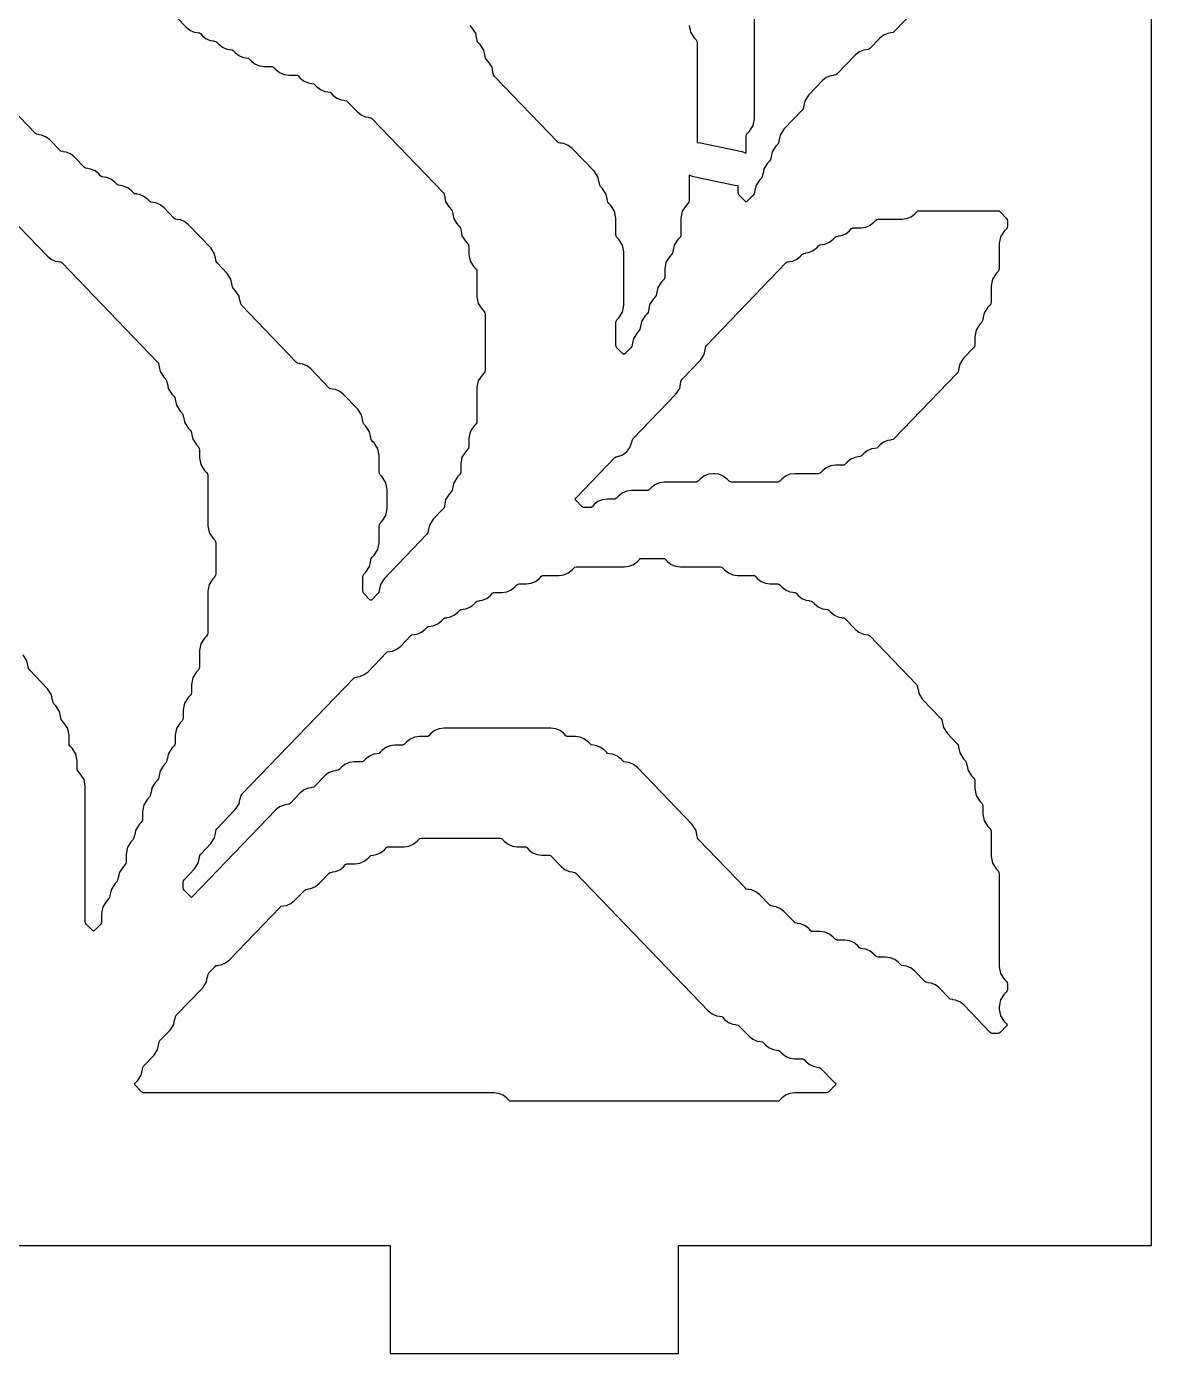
# Model space of a CAD drawing. Header units: millimetres. Extents: x 10 to 410, y 18 to 283.
# Drawn here: x 180.04 to 211.27, y 21 to 57.82 of the extents above; entities that cross this region are included whole.
import ezdxf

# ---------------------------------------------------------------- set-up
doc = ezdxf.new("R2010")
doc.units = ezdxf.units.MM
doc.layers.add('CUT', color=1, linetype='Continuous')

msp = doc.modelspace()

# ---------------------------------------------------------------- linework, layer by layer
at = {"layer": 'CUT'}
for points in [[(190.134, 147), (190.134, 144), (169.134, 144), (169.134, 147), (161.134, 147), (161.134, 144), (148, 144), (148, 24), (161.134, 24), (161.134, 21), (169.134, 21), (169.134, 24), (190.134, 24), (190.134, 21), (198.134, 21), (198.134, 24), (211.2679, 24), (211.2679, 144), (198.134, 144), (198.134, 147)], [(198.0678, 47.6195), (198.1714, 47.7793), (198.1958, 47.9053), (198.1985, 47.9048), (198.2163, 47.9965), (198.241, 48.0346), (198.7474, 48.5607), (198.8509, 48.7205), (198.8753, 48.8465), (198.878, 48.846), (198.8958, 48.9377), (198.9205, 48.9758), (201.129, 51.2699), (201.1541, 51.2898), (201.2191, 51.2986), (201.2187, 51.3012), (201.2985, 51.312), (201.4215, 51.3643), (201.5263, 51.4474), (201.582, 51.5052), (201.6071, 51.5251), (201.6721, 51.5339), (201.6717, 51.5365), (201.7515, 51.5473), (201.8745, 51.5996), (201.9793, 51.6826), (202.035, 51.7405), (202.0601, 51.7604), (202.1251, 51.7692), (202.1247, 51.7718), (202.2045, 51.7826), (202.3275, 51.8349), (202.4323, 51.9179), (202.488, 51.9758), (202.5131, 51.9957), (202.5781, 52.0045), (202.5778, 52.0071), (202.6576, 52.0179), (202.7806, 52.0702), (202.8853, 52.1532), (202.941, 52.2111), (202.9661, 52.231), (202.9979, 52.2353), (203.2046, 52.2353), (203.3371, 52.2532), (203.4601, 52.3055), (203.5648, 52.3885), (203.6205, 52.4464), (203.6456, 52.4663), (203.6774, 52.4706), (204.3372, 52.4706), (204.4696, 52.4885), (204.5926, 52.5408), (204.6974, 52.6238), (204.7531, 52.6817), (204.7782, 52.7016), (204.8099, 52.7059), (207.0079, 52.7059), (207.0396, 52.7016), (207.0647, 52.6817), (207.2346, 52.5052), (207.2593, 52.4671), (207.2679, 52.4225), (207.2679, 52.2833), (207.2593, 52.2388), (207.2346, 52.2007), (207.1812, 52.1452), (207.0777, 51.9854), (207.0414, 51.7984), (207.0414, 51.1069), (207.0328, 51.0623), (207.0081, 51.0242), (206.9547, 50.9687), (206.8512, 50.8089), (206.8149, 50.622), (206.8149, 50.1657), (206.8063, 50.1211), (206.7816, 50.083), (206.7282, 50.0276), (206.6247, 49.8677), (206.6002, 49.7418), (206.5976, 49.7423), (206.5798, 49.6505), (206.5551, 49.6124), (206.5017, 49.557), (206.3982, 49.3971), (206.3619, 49.2102), (206.3619, 48.9892), (206.3533, 48.9447), (206.3286, 48.9066), (206.0487, 48.6158), (205.9452, 48.456), (205.9207, 48.33), (205.9181, 48.3305), (205.9003, 48.2388), (205.8756, 48.2007), (204.1201, 46.3771), (204.095, 46.3572), (204.03, 46.3485), (204.0304, 46.3458), (203.9506, 46.3351), (203.8276, 46.2827), (203.7228, 46.1997), (203.6671, 46.1418), (203.642, 46.1219), (203.577, 46.1132), (203.5773, 46.1105), (203.4975, 46.0998), (203.3745, 46.0475), (203.2698, 45.9644), (203.2141, 45.9065), (203.189, 45.8866), (203.124, 45.8779), (203.1243, 45.8752), (203.0445, 45.8645), (202.9215, 45.8122), (202.8168, 45.7291), (202.7611, 45.6712), (202.736, 45.6513), (202.7042, 45.6471), (202.4975, 45.6471), (202.365, 45.6292), (202.242, 45.5769), (202.1373, 45.4938), (202.0815, 45.4359), (202.0564, 45.416), (202.0247, 45.4118), (201.3649, 45.4118), (201.2325, 45.3939), (201.1095, 45.3416), (201.0047, 45.2585), (200.949, 45.2007), (200.9239, 45.1808), (200.8922, 45.1765), (199.6002, 45.1765), (199.5685, 45.1808), (199.5434, 45.2007), (199.4877, 45.2585), (199.3829, 45.3416), (199.2599, 45.3939), (199.1275, 45.4118), (199.0999, 45.4118), (198.9674, 45.3939), (198.8444, 45.3416), (198.7396, 45.2585), (198.6839, 45.2007), (198.6588, 45.1808), (198.6271, 45.1765), (197.7408, 45.1765), (197.6083, 45.1586), (197.4853, 45.1063), (197.3806, 45.0232), (197.3249, 44.9654), (197.2998, 44.9455), (197.268, 44.9412), (196.8348, 44.9412), (196.7023, 44.9233), (196.5793, 44.871), (196.4746, 44.7879), (196.4188, 44.7301), (196.3937, 44.7102), (196.362, 44.7059), (196.1553, 44.7059), (196.0228, 44.688), (195.8998, 44.6357), (195.795, 44.5526), (195.7393, 44.4948), (195.7142, 44.4749), (195.6825, 44.4706), (195.5231, 44.4706), (195.4914, 44.4749), (195.4663, 44.4948), (195.2897, 44.6782), (195.2702, 44.7059), (195.2897, 44.7335), (196.3723, 45.8582), (196.3974, 45.8781), (196.42, 45.8811), (196.5686, 45.9254), (196.6964, 46.0131), (196.7913, 46.1357), (196.844, 46.2814), (196.8572, 46.3495), (196.8819, 46.3876)], [(184.8345, 34.7283), (184.8523, 34.82), (184.877, 34.8581), (185.1569, 35.1489), (185.2604, 35.3087), (185.2849, 35.4347), (185.2875, 35.4342), (185.3053, 35.5259), (185.33, 35.564), (185.8364, 36.0901), (185.9399, 36.2499), (185.9644, 36.3759), (185.967, 36.3754), (185.9848, 36.4671), (186.0095, 36.5052), (189.124, 39.7405), (189.1491, 39.7604), (189.2141, 39.7692), (189.2138, 39.7718), (189.2936, 39.7826), (189.4166, 39.8349), (189.5213, 39.9179), (190.0301, 40.4464), (190.0552, 40.4663), (190.1202, 40.4751), (190.1198, 40.4777), (190.1996, 40.4885), (190.3226, 40.5408), (190.4274, 40.6238), (190.7096, 40.917), (190.7347, 40.9369), (190.7997, 40.9457), (190.7993, 40.9483), (190.8791, 40.959), (191.0021, 41.0114), (191.1069, 41.0944), (191.1626, 41.1523), (191.1877, 41.1722), (191.2527, 41.181), (191.2524, 41.1836), (191.3322, 41.1943), (191.4552, 41.2467), (191.5599, 41.3297), (191.6156, 41.3876), (191.6407, 41.4075), (191.7057, 41.4163), (191.7054, 41.4189), (191.7852, 41.4296), (191.9082, 41.482), (192.0129, 41.565), (192.0686, 41.6229), (192.0937, 41.6428), (192.1587, 41.6515), (192.1584, 41.6542), (192.2382, 41.6649), (192.3612, 41.7173), (192.4659, 41.8003), (192.5216, 41.8582), (192.5468, 41.8781), (192.6118, 41.8868), (192.6114, 41.8895), (192.6912, 41.9002), (192.8142, 41.9525), (192.919, 42.0356), (192.9747, 42.0935), (192.9998, 42.1134), (193.0315, 42.1176), (193.2383, 42.1176), (193.3707, 42.1355), (193.4937, 42.1878), (193.5985, 42.2709), (193.6542, 42.3288), (193.6793, 42.3487), (193.711, 42.3529), (193.9178, 42.3529), (194.0503, 42.3708), (194.1733, 42.4231), (194.278, 42.5062), (194.3337, 42.5641), (194.3588, 42.584), (194.3906, 42.5882), (194.8238, 42.5882), (194.9563, 42.6061), (195.0793, 42.6584), (195.184, 42.7415), (195.2397, 42.7993), (195.2648, 42.8192), (195.2966, 42.8235), (196.6359, 42.8235), (196.7684, 42.8414), (196.8914, 42.8937), (196.9961, 42.9768), (197.0518, 43.0346), (197.0769, 43.0545), (197.1087, 43.0588), (197.721, 43.0588), (197.7528, 43.0545), (197.7779, 43.0346), (197.8336, 42.9768), (197.9384, 42.8937), (198.0614, 42.8414), (198.1938, 42.8235), (199.3066, 42.8235), (199.3383, 42.8192), (199.3634, 42.7993), (199.4192, 42.7415), (199.5239, 42.6584), (199.6469, 42.6061), (199.7794, 42.5882), (200.2126, 42.5882), (200.2444, 42.584), (200.2695, 42.5641), (200.3252, 42.5062), (200.4299, 42.4231), (200.5529, 42.3708), (200.6854, 42.3529), (200.8922, 42.3529), (200.9239, 42.3487), (200.949, 42.3288), (201.0047, 42.2709), (201.1095, 42.1878), (201.2325, 42.1355), (201.3123, 42.1248), (201.3119, 42.1221), (201.3769, 42.1134), (201.402, 42.0935), (201.4577, 42.0356), (201.5625, 41.9525), (201.6855, 41.9002), (201.7653, 41.8895), (201.7649, 41.8868), (201.8299, 41.8781), (201.855, 41.8582), (201.9108, 41.8003), (202.0155, 41.7173), (202.1385, 41.6649), (202.2183, 41.6542), (202.2179, 41.6515), (202.283, 41.6428), (202.3081, 41.6229), (202.3638, 41.565), (202.4685, 41.482), (202.5915, 41.4296), (202.6713, 41.4189), (202.671, 41.4163), (202.736, 41.4075), (202.7611, 41.3876), (203.0433, 41.0944), (203.148, 41.0114), (203.271, 40.959), (203.3508, 40.9483), (203.3505, 40.9457), (203.4155, 40.9369), (203.4406, 40.917), (204.743, 39.564), (204.7677, 39.5259), (204.7855, 39.4342), (204.7882, 39.4347), (204.8126, 39.3087), (204.9161, 39.1489), (205.4226, 38.6228), (205.4472, 38.5848), (205.465, 38.493), (205.4677, 38.4935), (205.4921, 38.3676), (205.5957, 38.2077), (205.8756, 37.917), (205.9003, 37.8789), (205.9181, 37.7871), (205.9207, 37.7877), (205.9452, 37.6617), (206.0487, 37.5019), (206.1021, 37.4464), (206.1268, 37.4083), (206.1446, 37.3166), (206.1472, 37.3171), (206.1717, 37.1911), (206.2752, 37.0313), (206.3286, 36.9758), (206.3533, 36.9377), (206.3619, 36.8931), (206.3619, 36.6721), (206.3982, 36.4852), (206.5017, 36.3254), (206.5551, 36.2699), (206.5798, 36.2318), (206.5884, 36.1872), (206.5884, 35.9663), (206.6247, 35.7793), (206.7282, 35.6195), (206.7816, 35.564), (206.8063, 35.5259), (206.8149, 35.4814), (206.8149, 34.7898), (206.8512, 34.6029), (206.9547, 34.443), (207.0081, 34.3876), (207.0328, 34.3495), (207.0414, 34.3049), (207.0414, 31.731), (207.0777, 31.544), (207.1812, 31.3842), (207.2346, 31.3287), (207.2593, 31.2906), (207.2679, 31.2461), (207.2679, 31.1069), (207.2593, 31.0623), (207.2346, 31.0242), (207.1812, 30.9687), (207.0777, 30.8089), (207.0414, 30.622), (207.0414, 30.5545), (207.0777, 30.3676), (207.1812, 30.2077), (207.2413, 30.1453), (207.2608, 30.1176), (207.2413, 30.09), (207.0647, 29.9065), (207.0396, 29.8866), (207.0079, 29.8824), (206.8485, 29.8824), (206.8168, 29.8866), (206.7917, 29.9065), (206.0564, 30.6703), (205.9517, 30.7533), (205.8287, 30.8057), (205.7489, 30.8164), (205.7492, 30.819), (205.6842, 30.8278), (205.6591, 30.8477), (205.3769, 31.1409), (205.2721, 31.2239), (205.1491, 31.2763), (205.0694, 31.287), (205.0697, 31.2896), (205.0047, 31.2984), (204.9796, 31.3183), (204.6974, 31.6115), (204.5926, 31.6945), (204.4696, 31.7468), (204.3898, 31.7576), (204.3902, 31.7602), (204.3252, 31.769), (204.3001, 31.7889), (204.2444, 31.8468), (204.1396, 31.9298), (204.0166, 31.9821), (203.8841, 32), (203.6774, 32), (203.6456, 32.0043), (203.6205, 32.0242), (203.5648, 32.0821), (203.4601, 32.1651), (203.3371, 32.2174), (203.2573, 32.2282), (203.2576, 32.2308), (203.1926, 32.2396), (203.1675, 32.2595), (203.1118, 32.3174), (203.0071, 32.4004), (202.8841, 32.4527), (202.7516, 32.4706), (202.5448, 32.4706), (202.5131, 32.4749), (202.488, 32.4948), (202.4323, 32.5526), (202.3275, 32.6357), (202.2045, 32.688), (202.0721, 32.7059), (201.8653, 32.7059), (201.8336, 32.7102), (201.8085, 32.7301), (201.7528, 32.7879), (201.648, 32.871), (201.525, 32.9233), (201.4452, 32.9341), (201.4456, 32.9367), (201.3806, 32.9455), (201.3555, 32.9654), (201.0732, 33.2585), (200.9685, 33.3416), (200.8455, 33.3939), (200.7657, 33.4047), (200.7661, 33.4073), (200.701, 33.416), (200.6759, 33.4359), (200.3937, 33.7291), (200.289, 33.8122), (200.166, 33.8645), (200.0862, 33.8752), (200.0865, 33.8779), (200.0215, 33.8866), (199.9964, 33.9065), (198.694, 35.2595), (198.6693, 35.2976), (198.6515, 35.3893), (198.6488, 35.3888), (198.6244, 35.5148), (198.5209, 35.6746), (196.9961, 37.2585), (196.8914, 37.3416), (196.7684, 37.3939), (196.6886, 37.4047), (196.6889, 37.4073), (196.6239, 37.416), (196.5988, 37.4359), (196.5431, 37.4938), (196.4383, 37.5769), (196.3153, 37.6292), (196.2355, 37.64), (196.2359, 37.6426), (196.1709, 37.6513), (196.1458, 37.6712), (196.0901, 37.7291), (195.9853, 37.8122), (195.8623, 37.8645), (195.7825, 37.8752), (195.7829, 37.8779), (195.7179, 37.8866), (195.6928, 37.9065), (195.637, 37.9644), (195.5323, 38.0475), (195.4093, 38.0998), (195.2768, 38.1176), (195.0701, 38.1176), (195.0383, 38.1219), (195.0132, 38.1418), (194.9575, 38.1997), (194.8528, 38.2827), (194.7298, 38.3351), (194.5973, 38.3529), (191.6251, 38.3529), (191.4926, 38.3351), (191.3696, 38.2827), (191.2649, 38.1997), (191.2092, 38.1418), (191.1841, 38.1219), (191.1523, 38.1176), (190.9456, 38.1176), (190.8131, 38.0998), (190.6901, 38.0475), (190.5854, 37.9644), (190.5296, 37.9065), (190.5045, 37.8866), (190.4728, 37.8824), (190.266, 37.8824), (190.1336, 37.8645), (190.0106, 37.8122), (189.9058, 37.7291), (189.8501, 37.6712), (189.825, 37.6513), (189.76, 37.6426), (189.7604, 37.64), (189.6806, 37.6292), (189.5576, 37.5769), (189.4528, 37.4938), (189.3971, 37.4359), (189.372, 37.416), (189.3403, 37.4118), (189.1335, 37.4118), (189.001, 37.3939), (188.878, 37.3416), (188.7733, 37.2585), (188.7176, 37.2007), (188.6925, 37.1808), (188.6275, 37.172), (188.6278, 37.1694), (188.548, 37.1586), (188.425, 37.1063), (188.3203, 37.0232), (188.0381, 36.7301), (188.0129, 36.7102), (187.9479, 36.7014), (187.9483, 36.6988), (187.8685, 36.688), (187.7455, 36.6357), (187.6407, 36.5526), (187.3585, 36.2595), (187.3334, 36.2396), (187.2684, 36.2308), (187.2688, 36.2282), (187.189, 36.2174), (187.066, 36.1651), (186.9612, 36.0821), (184.6451, 33.6761), (184.6172, 33.6551), (184.5892, 33.6761), (184.424, 33.8477), (184.3993, 33.8858), (184.3906, 33.9304), (184.3906, 34.0696), (184.3993, 34.1142), (184.424, 34.1523), (184.7039, 34.443), (184.8074, 34.6029), (184.8318, 34.7288)], [(183.702, 29.5518), (183.7198, 29.6436), (183.7444, 29.6817), (184.0243, 29.9724), (184.1279, 30.1323), (184.1523, 30.2582), (184.155, 30.2577), (184.1728, 30.3495), (184.1975, 30.3876), (184.9304, 31.1489), (185.0339, 31.3087), (185.0583, 31.4347), (185.061, 31.4342), (185.0788, 31.5259), (185.1035, 31.564), (185.2734, 31.7405), (185.2985, 31.7604), (185.3635, 31.7692), (185.3632, 31.7718), (185.443, 31.7826), (185.566, 31.8349), (185.6707, 31.9179), (187.0855, 33.3876), (187.1106, 33.4075), (187.1756, 33.4163), (187.1752, 33.4189), (187.255, 33.4296), (187.378, 33.482), (187.4828, 33.565), (187.765, 33.8582), (187.7901, 33.8781), (187.8551, 33.8868), (187.8547, 33.8895), (187.9345, 33.9002), (188.0575, 33.9525), (188.1623, 34.0356), (188.4445, 34.3288), (188.4696, 34.3487), (188.5346, 34.3574), (188.5343, 34.36), (188.6141, 34.3708), (188.7371, 34.4231), (188.8418, 34.5062), (188.8975, 34.5641), (188.9226, 34.584), (188.9544, 34.5882), (189.1611, 34.5882), (189.2936, 34.6061), (189.4166, 34.6584), (189.5213, 34.7415), (189.577, 34.7993), (189.6021, 34.8192), (189.6672, 34.828), (189.6668, 34.8306), (189.7466, 34.8414), (189.8696, 34.8937), (189.9743, 34.9768), (190.0301, 35.0346), (190.0552, 35.0545), (190.0869, 35.0588), (190.5202, 35.0588), (190.6526, 35.0767), (190.7756, 35.129), (190.8804, 35.2121), (190.9361, 35.2699), (190.9612, 35.2898), (190.9929, 35.2941), (193.1909, 35.2941), (193.2226, 35.2898), (193.2477, 35.2699), (193.3034, 35.2121), (193.4082, 35.129), (193.5312, 35.0767), (193.6637, 35.0588), (193.8704, 35.0588), (193.9022, 35.0545), (193.9273, 35.0346), (193.983, 34.9768), (194.0877, 34.8937), (194.2107, 34.8414), (194.3432, 34.8235), (194.5499, 34.8235), (194.5817, 34.8192), (194.6068, 34.7993), (194.889, 34.5062), (194.9937, 34.4231), (195.1167, 34.3708), (195.1965, 34.36), (195.1962, 34.3574), (195.2612, 34.3487), (195.2863, 34.3288), (198.9661, 30.5062), (199.0709, 30.4231), (199.1939, 30.3708), (199.2737, 30.36), (199.2733, 30.3574), (199.3383, 30.3487), (199.3634, 30.3288), (199.4192, 30.2709), (199.5239, 30.1878), (199.6469, 30.1355), (199.7267, 30.1248), (199.7264, 30.1221), (199.7914, 30.1134), (199.8165, 30.0935), (200.0987, 29.8003), (200.2034, 29.7173), (200.3264, 29.6649), (200.4062, 29.6542), (200.4059, 29.6515), (200.4709, 29.6428), (200.496, 29.6229), (200.5517, 29.565), (200.6564, 29.482), (200.7794, 29.4296), (200.8592, 29.4189), (200.8589, 29.4163), (200.9239, 29.4075), (200.949, 29.3876), (201.0047, 29.3297), (201.1095, 29.2467), (201.2325, 29.1943), (201.3649, 29.1765), (201.5717, 29.1765), (201.6034, 29.1722), (201.6285, 29.1523), (201.6842, 29.0944), (201.789, 29.0114), (201.912, 28.959), (201.9918, 28.9483), (201.9914, 28.9457), (202.0564, 28.9369), (202.0815, 28.917), (202.4847, 28.4982), (202.5041, 28.4706), (202.4847, 28.4429), (202.3081, 28.2595), (202.283, 28.2396), (202.2512, 28.2353), (201.3649, 28.2353), (201.2325, 28.2174), (201.1095, 28.1651), (201.0047, 28.0821), (200.949, 28.0242), (200.9239, 28.0043), (200.8922, 28), (193.4845, 28), (193.4528, 28.0043), (193.4277, 28.0242), (193.372, 28.0821), (193.2672, 28.1651), (193.1442, 28.2174), (193.0118, 28.2353), (183.2917, 28.2353), (183.2599, 28.2396), (183.2348, 28.2595), (183.0582, 28.4429), (183.0388, 28.4706), (183.0582, 28.4982), (183.1183, 28.5607), (183.2218, 28.7205), (183.2463, 28.8465), (183.249, 28.846), (183.2667, 28.9377), (183.2914, 28.9758), (183.5713, 29.2666), (183.6749, 29.4264), (183.6993, 29.5524)]]:
    msp.add_lwpolyline(points, close=True, dxfattribs=at)
for points in [[(205.8756, 59.4948), (204.1201, 57.6712), (204.095, 57.6513), (204.03, 57.6426), (204.0304, 57.64), (203.9506, 57.6292), (203.8276, 57.5769), (203.7228, 57.4938), (203.4406, 57.2007), (203.4155, 57.1808), (203.3505, 57.172), (203.3508, 57.1694), (203.271, 57.1586), (203.148, 57.1063), (203.0433, 57.0232), (202.5346, 56.4948), (202.5095, 56.4749), (202.4444, 56.4661), (202.4448, 56.4635), (202.365, 56.4527), (202.242, 56.4004), (202.1373, 56.3174), (201.745, 55.9099), (201.6415, 55.7501), (201.6171, 55.6241), (201.6144, 55.6246), (201.5966, 55.5329), (201.5719, 55.4948), (201.0655, 54.9687), (200.962, 54.8089), (200.9375, 54.6829), (200.9349, 54.6834), (200.9171, 54.5917), (200.8924, 54.5536), (200.839, 54.4981), (200.7355, 54.3383), (200.711, 54.2123), (200.7084, 54.2129), (200.6906, 54.1211), (200.6659, 54.083), (200.6125, 54.0276), (200.509, 53.8677), (200.4845, 53.7418), (200.4819, 53.7423), (200.4641, 53.6505), (200.4394, 53.6124), (200.386, 53.557), (200.2825, 53.3971), (200.258, 53.2712), (200.2554, 53.2717), (200.2376, 53.18), (200.2129, 53.1419), (200.0476, 52.9702), (200.0197, 52.9492), (199.9917, 52.9702), (199.8265, 53.1419), (199.8018, 53.18), (199.7932, 53.2245), (199.7932, 53.4023), (199.7029, 53.4092), (198.5531, 53.6514), (198.4364, 53.6925), (198.4341, 53.6808), (198.4341, 52.9892), (198.4255, 52.9447), (198.4008, 52.9066), (198.3474, 52.8511), (198.2439, 52.6913), (198.2076, 52.5043), (198.2076, 52.048), (198.199, 52.0035), (198.1743, 51.9654), (198.1209, 51.9099), (198.0174, 51.7501), (197.9929, 51.6241), (197.9903, 51.6246), (197.9725, 51.5329), (197.9478, 51.4948), (197.8944, 51.4393), (197.7909, 51.2795), (197.7546, 51.0926), (197.7546, 50.8716), (197.746, 50.827), (197.7213, 50.7889), (197.6679, 50.7334), (197.5644, 50.5736), (197.5399, 50.4476), (197.5373, 50.4482), (197.5195, 50.3564), (197.4948, 50.3183), (197.4414, 50.2629), (197.3379, 50.103), (197.3134, 49.977), (197.3107, 49.9776), (197.293, 49.8858), (197.2683, 49.8477), (197.2149, 49.7923), (197.1114, 49.6324), (197.0869, 49.5065), (197.0842, 49.507), (197.0664, 49.4152), (197.0418, 49.3772), (196.9884, 49.3217), (196.8848, 49.1619), (196.8604, 49.0359), (196.8577, 49.0364), (196.8399, 48.9447), (196.8153, 48.9066), (196.65, 48.7349), (196.6221, 48.714), (196.5941, 48.7349), (196.4289, 48.9066), (196.4042, 48.9447), (196.3956, 48.9892), (196.3956, 49.599), (196.4042, 49.6436), (196.4289, 49.6817), (196.4823, 49.7371), (196.5858, 49.897), (196.6221, 50.0839), (196.6221, 51.5631), (196.5858, 51.7501), (196.4823, 51.9099), (196.4289, 51.9654), (196.4042, 52.0035), (196.3956, 52.048), (196.3956, 52.5043), (196.3593, 52.6913), (196.2558, 52.8511), (196.2024, 52.9066), (196.1777, 52.9447), (196.1599, 53.0364), (196.1572, 53.0359), (196.1328, 53.1619), (196.0293, 53.3217), (195.9759, 53.3772), (195.9512, 53.4152), (195.9334, 53.507), (195.9307, 53.5065), (195.9063, 53.6324), (195.8028, 53.7923), (195.184, 54.435), (195.0793, 54.518), (194.9563, 54.5704), (194.8765, 54.5811), (194.8768, 54.5837), (194.8118, 54.5925), (194.7867, 54.6124), (193.0313, 56.436), (193.0066, 56.4741), (192.9888, 56.5658), (192.9861, 56.5653), (192.9617, 56.6913), (192.8582, 56.8511), (192.8048, 56.9066), (192.7801, 56.9447), (192.7623, 57.0364), (192.7596, 57.0359), (192.7352, 57.1619), (192.6317, 57.3217), (192.5783, 57.3772), (192.5536, 57.4152), (192.5358, 57.507), (192.5331, 57.5065), (192.5087, 57.6324), (192.4051, 57.7923), (192.3517, 57.8477)], [(198.4341, 57.8486), (198.4704, 57.6617), (198.5739, 57.5019), (198.6273, 57.4464), (198.652, 57.4083), (198.6606, 57.3637), (198.6606, 54.5977), (198.7509, 54.5908), (199.9007, 54.3486), (200.0174, 54.3075), (200.0197, 54.3192), (200.0197, 54.7755), (200.0283, 54.82), (200.053, 54.8581), (200.1064, 54.9136), (200.2099, 55.0734), (200.2462, 55.2604), (200.2462, 59.0926)], [(183.9609, 58.3288), (184.4696, 57.8003), (184.5744, 57.7173), (184.6974, 57.6649), (184.7772, 57.6542), (184.7768, 57.6515), (184.8418, 57.6428), (184.8669, 57.6229), (184.9227, 57.565), (185.0274, 57.482), (185.1504, 57.4296), (185.2302, 57.4189), (185.2298, 57.4163), (185.2949, 57.4075), (185.32, 57.3876), (185.3757, 57.3297), (185.4804, 57.2467), (185.6034, 57.1943), (185.6832, 57.1836), (185.6829, 57.181), (185.7479, 57.1722), (185.773, 57.1523), (185.8287, 57.0944), (185.9334, 57.0114), (186.0564, 56.959), (186.1362, 56.9483), (186.1359, 56.9457), (186.2009, 56.9369), (186.226, 56.917), (186.2817, 56.8591), (186.3864, 56.7761), (186.5094, 56.7237), (186.6419, 56.7059), (186.8487, 56.7059), (186.8804, 56.7016), (186.9055, 56.6817), (186.9612, 56.6238), (187.066, 56.5408), (187.189, 56.4885), (187.3214, 56.4706), (187.5282, 56.4706), (187.5599, 56.4663), (187.585, 56.4464), (187.6407, 56.3885), (187.7455, 56.3055), (187.8685, 56.2532), (187.9483, 56.2424), (187.9479, 56.2398), (188.0129, 56.231), (188.0381, 56.2111), (188.0938, 56.1532), (188.1985, 56.0702), (188.3215, 56.0179), (188.4013, 56.0071), (188.401, 56.0045), (188.466, 55.9957), (188.4911, 55.9758), (188.5468, 55.9179), (188.6515, 55.8349), (188.7745, 55.7826), (188.8543, 55.7718), (188.854, 55.7692), (188.919, 55.7604), (188.9441, 55.7405), (189.2263, 55.4474), (189.331, 55.3643), (189.454, 55.312), (189.5338, 55.3012), (189.5335, 55.2986), (189.5985, 55.2898), (189.6236, 55.2699), (191.6056, 53.2111), (191.6303, 53.173), (191.648, 53.0813), (191.6507, 53.0818), (191.6752, 52.9558), (191.7787, 52.796), (191.8321, 52.7405), (191.8568, 52.7024), (191.8746, 52.6107), (191.8772, 52.6112), (191.9017, 52.4852), (192.0052, 52.3254), (192.0586, 52.2699), (192.0833, 52.2318), (192.1011, 52.1401), (192.1037, 52.1406), (192.1282, 52.0146), (192.2317, 51.8548), (192.2851, 51.7993), (192.3098, 51.7612), (192.3184, 51.7167), (192.3184, 51.4957), (192.3547, 51.3087), (192.4582, 51.1489), (192.5116, 51.0934), (192.5363, 51.0553), (192.5449, 51.0108), (192.5449, 50.3192), (192.5812, 50.1323), (192.6847, 49.9724), (192.7381, 49.917), (192.7628, 49.8789), (192.7714, 49.8343), (192.7714, 48.2833), (192.7628, 48.2388), (192.7381, 48.2007), (192.6847, 48.1452), (192.5812, 47.9854), (192.5449, 47.7984), (192.5449, 46.8716), (192.5363, 46.827), (192.5116, 46.7889), (192.4582, 46.7334), (192.3547, 46.5736), (192.3184, 46.3867), (192.3184, 46.1657), (192.3098, 46.1211), (192.2851, 46.083), (192.2317, 46.0276), (192.1282, 45.8677), (192.0919, 45.6808), (192.0919, 45.4598), (192.0833, 45.4152), (192.0586, 45.3772), (192.0052, 45.3217), (191.9017, 45.1619), (191.8772, 45.0359), (191.8746, 45.0364), (191.8568, 44.9447), (191.8321, 44.9066), (191.7787, 44.8511), (191.6752, 44.6913), (191.6507, 44.5653), (191.648, 44.5658), (191.6303, 44.4741), (191.6056, 44.436), (191.3257, 44.1452), (191.2221, 43.9854), (191.1977, 43.8594), (191.195, 43.8599), (191.1772, 43.7682), (191.1526, 43.7301), (189.9666, 42.4981), (189.8631, 42.3383), (189.8387, 42.2123), (189.836, 42.2129), (189.8182, 42.1211), (189.7935, 42.083), (189.6283, 41.9114), (189.6003, 41.8904), (189.5724, 41.9114), (189.4071, 42.083), (189.3825, 42.1211), (189.3738, 42.1657), (189.3738, 42.5402), (189.3825, 42.5848), (189.4071, 42.6228), (189.4605, 42.6783), (189.5641, 42.8381), (189.5885, 42.9641), (189.5912, 42.9636), (189.609, 43.0553), (189.6336, 43.0934), (189.687, 43.1489), (189.7906, 43.3087), (189.8268, 43.4957), (189.8268, 43.952), (189.8355, 43.9965), (189.8602, 44.0346), (189.9136, 44.0901), (190.0171, 44.2499), (190.0533, 44.4369), (190.0533, 44.9749), (190.0171, 45.1619), (189.9136, 45.3217), (189.8602, 45.3772), (189.8355, 45.4152), (189.8268, 45.4598), (189.8268, 45.9161), (189.7906, 46.103), (189.687, 46.2629), (189.6336, 46.3183), (189.609, 46.3564), (189.5912, 46.4482), (189.5885, 46.4476), (189.5641, 46.5736), (189.4605, 46.7334), (189.4071, 46.7889), (189.3825, 46.827), (189.3647, 46.9187), (189.362, 46.9182), (189.3376, 47.0442), (189.234, 47.204), (188.8418, 47.6115), (188.7371, 47.6945), (188.6141, 47.7468), (188.5343, 47.7576), (188.5346, 47.7602), (188.4696, 47.769), (188.4445, 47.7889), (187.9358, 48.3174), (187.831, 48.4004), (187.708, 48.4527), (187.6282, 48.4635), (187.6286, 48.4661), (187.5636, 48.4749), (187.5385, 48.4948), (186.0095, 50.083), (185.9848, 50.1211), (185.967, 50.2129), (185.9644, 50.2123), (185.9399, 50.3383), (185.8364, 50.4981), (185.783, 50.5536), (185.7583, 50.5917), (185.7405, 50.6834), (185.7379, 50.6829), (185.7134, 50.8089), (185.6099, 50.9687), (185.33, 51.2595), (185.3053, 51.2976), (185.2875, 51.3893), (185.2849, 51.3888), (185.2604, 51.5148), (185.1569, 51.6746), (184.5382, 52.3174), (184.4334, 52.4004), (184.3104, 52.4527), (184.2306, 52.4635), (184.231, 52.4661), (184.166, 52.4749), (184.1409, 52.4948), (183.8586, 52.7879), (183.7539, 52.871), (183.6309, 52.9233), (183.5511, 52.9341), (183.5514, 52.9367), (183.4864, 52.9455), (183.4613, 52.9654), (183.4056, 53.0232), (183.3009, 53.1063), (183.1779, 53.1586), (183.0981, 53.1694), (183.0984, 53.172), (183.0334, 53.1808), (183.0083, 53.2007), (182.9526, 53.2585), (182.8479, 53.3416), (182.7249, 53.3939), (182.6451, 53.4047), (182.6454, 53.4073), (182.5804, 53.416), (182.5553, 53.4359), (182.4996, 53.4938), (182.3948, 53.5769), (182.2718, 53.6292), (182.192, 53.64), (182.1924, 53.6426), (182.1274, 53.6513), (182.1023, 53.6712), (182.0466, 53.7291), (181.9418, 53.8122), (181.8188, 53.8645), (181.739, 53.8752), (181.7394, 53.8779), (181.6744, 53.8866), (181.6493, 53.9065), (181.367, 54.1997), (181.2623, 54.2827), (181.1393, 54.3351), (181.0595, 54.3458), (181.0599, 54.3485), (180.9948, 54.3572), (180.9697, 54.3771), (180.6875, 54.6703), (180.5828, 54.7533), (180.4598, 54.8057), (180.38, 54.8164), (180.3803, 54.819), (180.3153, 54.8278), (180.2902, 54.8477), (178.9878, 56.2007)], [(179.3207, 52.796), (180.619, 51.4474), (180.7237, 51.3643), (180.8467, 51.312), (180.9265, 51.3012), (180.9262, 51.2986), (180.9912, 51.2898), (181.0163, 51.2699), (183.6778, 48.5052), (183.7025, 48.4671), (183.7203, 48.3754), (183.7229, 48.3759), (183.7474, 48.2499), (183.8509, 48.0901), (183.9043, 48.0346), (183.929, 47.9965), (183.9468, 47.9048), (183.9495, 47.9053), (183.9739, 47.7793), (184.0774, 47.6195), (184.1308, 47.564), (184.1555, 47.5259), (184.1733, 47.4342), (184.176, 47.4347), (184.2004, 47.3087), (184.3039, 47.1489), (184.3573, 47.0934), (184.382, 47.0553), (184.3998, 46.9636), (184.4025, 46.9641), (184.4269, 46.8381), (184.5304, 46.6783), (184.5838, 46.6228), (184.6085, 46.5848), (184.6263, 46.493), (184.629, 46.4935), (184.6534, 46.3676), (184.7569, 46.2077), (184.8103, 46.1523), (184.835, 46.1142), (184.8437, 46.0696), (184.8437, 45.8486), (184.8799, 45.6617), (184.9834, 45.5019), (185.0368, 45.4464), (185.0615, 45.4083), (185.0702, 45.3637), (185.0702, 43.9663), (185.1064, 43.7793), (185.21, 43.6195), (185.2634, 43.564), (185.288, 43.5259), (185.2967, 43.4814), (185.2967, 42.6363), (185.288, 42.5917), (185.2634, 42.5536), (185.21, 42.4981), (185.1064, 42.3383), (185.0702, 42.1514), (185.0702, 40.9892), (185.0615, 40.9447), (185.0368, 40.9066), (184.9834, 40.8511), (184.8799, 40.6913), (184.8437, 40.5043), (184.8437, 40.048), (184.835, 40.0035), (184.8103, 39.9654), (184.7569, 39.9099), (184.6534, 39.7501), (184.6172, 39.5631), (184.6172, 39.3422), (184.6085, 39.2976), (184.5838, 39.2595), (184.5304, 39.204), (184.4269, 39.0442), (184.3906, 38.8573), (184.3906, 38.6363), (184.382, 38.5917), (184.3573, 38.5536), (184.3039, 38.4981), (184.2004, 38.3383), (184.1641, 38.1514), (184.1641, 37.9304), (184.1555, 37.8858), (184.1308, 37.8477), (184.0774, 37.7923), (183.9739, 37.6324), (183.9495, 37.5065), (183.9468, 37.507), (183.929, 37.4152), (183.9043, 37.3772), (183.8509, 37.3217), (183.7474, 37.1619), (183.7229, 37.0359), (183.7203, 37.0364), (183.7025, 36.9447), (183.6778, 36.9066), (183.6244, 36.8511), (183.5209, 36.6913), (183.4964, 36.5653), (183.4938, 36.5658), (183.476, 36.4741), (183.4513, 36.436), (183.3979, 36.3805), (183.2944, 36.2207), (183.2581, 36.0337), (183.2581, 35.8128), (183.2495, 35.7682), (183.2248, 35.7301), (183.1714, 35.6746), (183.0679, 35.5148), (183.0434, 35.3888), (183.0407, 35.3893), (183.023, 35.2976), (182.9983, 35.2595), (182.9449, 35.204), (182.8413, 35.0442), (182.8051, 34.8573), (182.8051, 34.6363), (182.7964, 34.5917), (182.7718, 34.5536), (182.7184, 34.4981), (182.6148, 34.3383), (182.5904, 34.2123), (182.5877, 34.2129), (182.5699, 34.1211), (182.5453, 34.083), (182.4919, 34.0276), (182.3883, 33.8677), (182.3639, 33.7418), (182.3612, 33.7423), (182.3434, 33.6505), (182.3187, 33.6124), (182.2653, 33.557), (182.1618, 33.3971), (182.1256, 33.2102), (182.1256, 32.9892), (182.1169, 32.9447), (182.0922, 32.9066), (181.927, 32.7349), (181.8991, 32.714), (181.8711, 32.7349), (181.7059, 32.9066), (181.6812, 32.9447), (181.6725, 32.9892), (181.6725, 36.7396), (181.6363, 36.9266), (181.5328, 37.0864), (181.4794, 37.1419), (181.4547, 37.18), (181.446, 37.2245), (181.446, 37.4455), (181.4098, 37.6324), (181.3063, 37.7923), (181.2529, 37.8477), (181.2282, 37.8858), (181.2195, 37.9304), (181.2195, 38.1514), (181.1833, 38.3383), (181.0797, 38.4981), (181.0263, 38.5536), (181.0017, 38.5917), (180.9839, 38.6834), (180.9812, 38.6829), (180.9568, 38.8089), (180.8532, 38.9687), (180.7998, 39.0242), (180.7752, 39.0623), (180.7574, 39.154), (180.7547, 39.1535), (180.7303, 39.2795), (180.6267, 39.4393), (180.1203, 39.9654), (180.0956, 40.0035), (180.0778, 40.0952), (180.0752, 40.0947), (180.0507, 40.2207), (179.9472, 40.3805)]]:
    msp.add_lwpolyline(points, dxfattribs=at)

doc.saveas('drawing.dxf')
